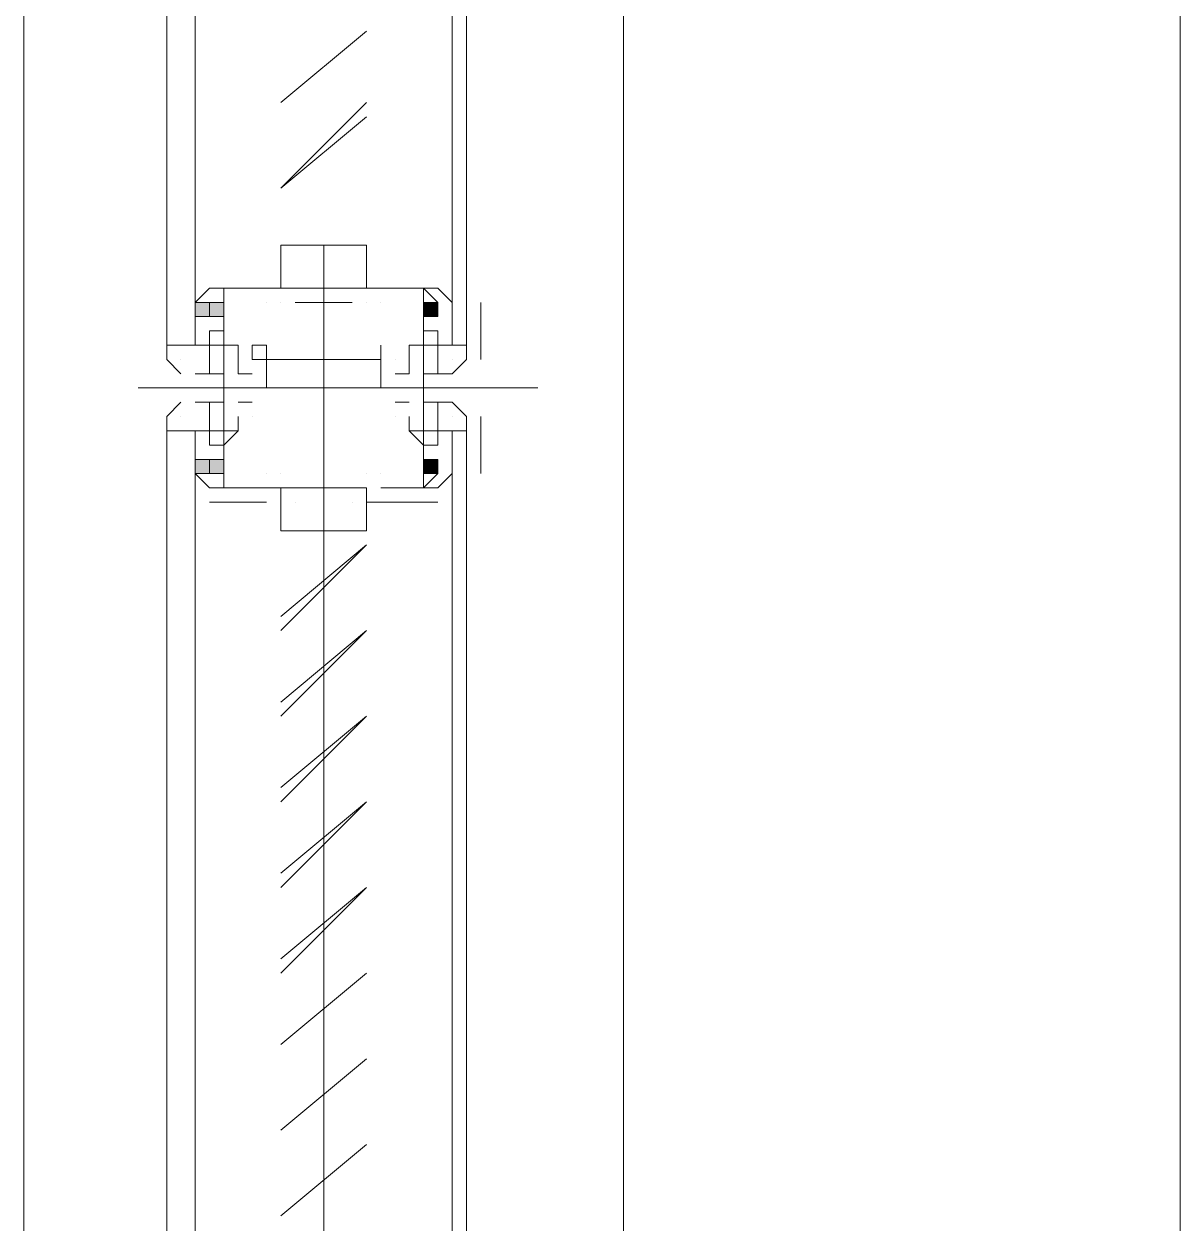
# Model space of a CAD drawing. Header units: millimetres. Extents: x 182 to 575, y -105 to 95.
# Drawn here: x 282.4326 to 282.8183, y 70.7229 to 71.1229 of the extents above; entities that cross this region are included whole.
import ezdxf

# ---------------------------------------------------------------- set-up
doc = ezdxf.new("R2010")
doc.units = ezdxf.units.MM
doc.header["$MEASUREMENT"] = 0
doc.layers.add('PDF_Geometry', color=7, linetype='Continuous')
doc.layers.add('PDF_Solid Fills', color=7, linetype='Continuous')

msp = doc.modelspace()

# ---------------------------------------------------------------- hatches: boundary and pattern name
at = {"layer": 'PDF_Solid Fills', "true_color": 0xdddddd, "transparency": 33554559}
for points in [[(282.48973, 71.02529), (282.49925, 71.02529), (282.49925, 71.03005), (282.48973, 71.03005)], [(282.56592, 71.02529), (282.57068, 71.02529), (282.57068, 71.03005), (282.56592, 71.03005)], [(282.48973, 70.97291), (282.49925, 70.97291), (282.49925, 70.97767), (282.48973, 70.97767)], [(282.56592, 70.97291), (282.57068, 70.97291), (282.57068, 70.97767), (282.56592, 70.97767)]]:
    msp.add_hatch(color=254, dxfattribs=at).paths.add_polyline_path(points)
h = msp.add_hatch(color=254, dxfattribs=at)
h.paths.add_polyline_path([(282.49449, 71.02529), (282.49449, 71.03005), (282.49449, 71.02529)], flags=0)
h.paths.add_polyline_path([(282.49449, 71.02529), (282.49449, 71.03005), (282.49449, 71.02529)], flags=0)
h.paths.add_polyline_path([(282.49449, 71.02529), (282.49449, 71.03005), (282.49449, 71.02529)], flags=0)
h.paths.add_polyline_path([(282.49449, 71.02529), (282.49449, 71.03005), (282.49449, 71.02529)], flags=0)
h = msp.add_hatch(color=254, dxfattribs=at)
h.paths.add_polyline_path([(282.56592, 71.02529), (282.56592, 71.03005), (282.56592, 71.02529)], flags=0)
h.paths.add_polyline_path([(282.56592, 71.02529), (282.56592, 71.02529), (282.56592, 71.02529)], flags=0)
h.paths.add_polyline_path([(282.56592, 71.02529), (282.56592, 71.02529), (282.56592, 71.02529)], flags=0)
h.paths.add_polyline_path([(282.56592, 71.02529), (282.56592, 71.02529), (282.56592, 71.02529)], flags=0)
h.paths.add_polyline_path([(282.56592, 71.02529), (282.56592, 71.02529), (282.56592, 71.02529)], flags=0)
h.paths.add_polyline_path([(282.56592, 71.02529), (282.56592, 71.02529), (282.56592, 71.02529)], flags=0)
h.paths.add_polyline_path([(282.56592, 71.02529), (282.56592, 71.02529), (282.56592, 71.02529)], flags=0)
h.paths.add_polyline_path([(282.56592, 71.02529), (282.56592, 71.02529), (282.56592, 71.02529)], flags=0)
h.paths.add_polyline_path([(282.56592, 71.02529), (282.56592, 71.02529), (282.56592, 71.02529)], flags=0)
h = msp.add_hatch(color=254, dxfattribs=at)
h.paths.add_polyline_path([(282.56592, 71.02529), (282.56592, 71.02529), (282.56592, 71.02529)], flags=0)
h.paths.add_polyline_path([(282.56592, 71.02529), (282.56592, 71.02529), (282.56592, 71.02529)], flags=0)
h.paths.add_polyline_path([(282.56592, 71.02529), (282.56592, 71.03005), (282.56592, 71.02529)], flags=0)
h.paths.add_polyline_path([(282.56592, 71.02529), (282.56592, 71.02529), (282.56592, 71.02529)], flags=0)
h.paths.add_polyline_path([(282.56592, 71.02529), (282.56592, 71.02529), (282.56592, 71.02529)], flags=0)
h = msp.add_hatch(color=254, dxfattribs=at)
h.paths.add_polyline_path([(282.57068, 71.02529), (282.57068, 71.03005), (282.57068, 71.02529)], flags=0)
h.paths.add_polyline_path([(282.57068, 71.02529), (282.57068, 71.03005), (282.57068, 71.02529)], flags=0)
h.paths.add_polyline_path([(282.57068, 71.02529), (282.57068, 71.03005), (282.57068, 71.02529)], flags=0)
h = msp.add_hatch(color=254, dxfattribs=at)
h.paths.add_polyline_path([(282.49449, 70.97291), (282.49449, 70.97767), (282.49449, 70.97291)], flags=0)
h.paths.add_polyline_path([(282.49449, 70.97291), (282.49449, 70.97767), (282.49449, 70.97291)], flags=0)
h.paths.add_polyline_path([(282.49449, 70.97291), (282.49449, 70.97767), (282.49449, 70.97291)], flags=0)
h.paths.add_polyline_path([(282.49449, 70.97291), (282.49449, 70.97767), (282.49449, 70.97291)], flags=0)
h = msp.add_hatch(color=254, dxfattribs=at)
h.paths.add_polyline_path([(282.49925, 70.97291), (282.49925, 70.97291), (282.49925, 70.97291)], flags=0)
h.paths.add_polyline_path([(282.49925, 70.97291), (282.49925, 70.97291), (282.49925, 70.97291)], flags=0)
h.paths.add_polyline_path([(282.49925, 70.97291), (282.49925, 70.97767), (282.49925, 70.97291)], flags=0)
h = msp.add_hatch(color=254, dxfattribs=at)
h.paths.add_polyline_path([(282.56592, 70.97291), (282.56592, 70.97291), (282.56592, 70.97291)], flags=0)
h.paths.add_polyline_path([(282.56592, 70.97291), (282.56592, 70.97291), (282.56592, 70.97291)], flags=0)
h.paths.add_polyline_path([(282.56592, 70.97291), (282.56592, 70.97767), (282.56592, 70.97291)], flags=0)
h.paths.add_polyline_path([(282.56592, 70.97291), (282.56592, 70.97291), (282.56592, 70.97291)], flags=0)
h.paths.add_polyline_path([(282.56592, 70.97291), (282.56592, 70.97291), (282.56592, 70.97291)], flags=0)
h.paths.add_polyline_path([(282.56592, 70.97291), (282.56592, 70.97291), (282.56592, 70.97291)], flags=0)
h.paths.add_polyline_path([(282.56592, 70.97291), (282.56592, 70.97291), (282.56592, 70.97291)], flags=0)
h.paths.add_polyline_path([(282.56592, 70.97291), (282.56592, 70.97291), (282.56592, 70.97291)], flags=0)
h.paths.add_polyline_path([(282.56592, 70.97291), (282.56592, 70.97291), (282.56592, 70.97291)], flags=0)
h.paths.add_polyline_path([(282.56592, 70.97291), (282.56592, 70.97291), (282.56592, 70.97291)], flags=0)
h.paths.add_polyline_path([(282.56592, 70.97291), (282.56592, 70.97291), (282.56592, 70.97291)], flags=0)
h.paths.add_polyline_path([(282.56592, 70.97291), (282.56592, 70.97291), (282.56592, 70.97291)], flags=0)
h.paths.add_polyline_path([(282.56592, 70.97291), (282.56592, 70.97291), (282.56592, 70.97291)], flags=0)
h.paths.add_polyline_path([(282.56592, 70.97291), (282.56592, 70.97291), (282.56592, 70.97291)], flags=0)
h.paths.add_polyline_path([(282.56592, 70.97291), (282.56592, 70.97291), (282.56592, 70.97291)], flags=0)
h.paths.add_polyline_path([(282.56592, 70.97291), (282.56592, 70.97291), (282.56592, 70.97291)], flags=0)
h = msp.add_hatch(color=254, dxfattribs=at)
h.paths.add_polyline_path([(282.57068, 70.97291), (282.57068, 70.97767), (282.57068, 70.97291)], flags=0)
h.paths.add_polyline_path([(282.57068, 70.97291), (282.57068, 70.97767), (282.57068, 70.97291)], flags=0)
h.paths.add_polyline_path([(282.57068, 70.97291), (282.57068, 70.97767), (282.57068, 70.97291)], flags=0)

# ---------------------------------------------------------------- linework, layer by layer
at = {"layer": 'PDF_Geometry', "lineweight": 13}
for points in [[(282.43258, 73.35862), (282.43258, 69.70625)], [(282.63258, 73.35862), (282.63258, 69.70625)], [(282.8183, 73.03482), (282.8183, 73.00625), (282.8183, 69.70625), (282.8183, 69.68244)], [(282.53258, 70.92529), (282.53258, 71.0491)], [(282.47068, 71.00148), (282.60401, 71.00148)], [(282.53258, 69.94434), (282.53258, 70.94434)]]:
    msp.add_lwpolyline(points, dxfattribs=at)
for points in [[(282.4802, 71.01577), (282.48973, 71.01577), (282.48973, 71.61577), (282.4802, 71.61577)], [(282.5802, 71.01577), (282.57544, 71.01577), (282.57544, 71.61577), (282.5802, 71.61577)], [(282.4802, 70.9872), (282.48973, 70.9872), (282.48973, 70.3872), (282.4802, 70.3872)], [(282.5802, 70.9872), (282.57544, 70.9872), (282.57544, 70.3872), (282.5802, 70.3872)]]:
    msp.add_lwpolyline(points, close=True, dxfattribs=at)
at = {"layer": 'PDF_Geometry', "lineweight": 20}
for points in [[(282.54687, 71.12053), (282.5183, 71.09672)], [(282.54687, 71.03482), (282.54687, 71.0491), (282.5183, 71.0491), (282.5183, 71.03482)], [(282.56592, 71.03005), (282.56592, 71.02053), (282.56592, 71.02529), (282.56592, 71.03005), (282.57068, 71.03005), (282.57068, 71.02529), (282.57068, 71.03005), (282.57068, 71.02529), (282.57068, 71.03005), (282.57068, 71.02529), (282.57068, 71.03005), (282.57068, 71.02529), (282.56592, 71.02529), (282.56592, 71.03005), (282.56592, 71.02529)], [(282.48973, 70.97767), (282.48973, 70.97291), (282.49925, 70.97291), (282.49925, 70.97767)], [(282.57068, 70.97291), (282.56592, 70.97291), (282.56592, 70.97767), (282.57068, 70.97767), (282.57068, 70.97291), (282.57068, 70.97767), (282.57068, 70.97291), (282.57068, 70.97767), (282.57068, 70.97291), (282.57068, 70.97767)], [(282.56592, 70.97767), (282.56592, 70.97291), (282.56592, 70.97767), (282.56592, 70.97291)], [(282.54687, 70.96815), (282.54687, 70.95386), (282.5183, 70.95386), (282.5183, 70.96815)], [(282.54687, 70.80624), (282.5183, 70.78243)], [(282.54687, 70.77767), (282.5183, 70.75386)], [(282.54687, 70.7491), (282.5183, 70.72529)]]:
    msp.add_lwpolyline(points, close=True, dxfattribs=at)
for points in [[(282.54687, 71.09672), (282.5183, 71.06815), (282.54687, 71.09196)], [(282.5183, 71.03482), (282.5183, 71.03482)], [(282.54687, 71.03482), (282.54687, 71.03482)], [(282.49925, 71.03005), (282.49925, 71.02053), (282.49925, 71.02529), (282.49925, 71.03005), (282.48973, 71.03005), (282.48973, 71.02529), (282.49925, 71.02529)], [(282.48973, 71.03005), (282.48973, 71.03005)], [(282.49449, 71.02529), (282.49449, 71.03005), (282.49449, 71.02529), (282.49449, 71.03005), (282.49449, 71.02529), (282.49449, 71.03005), (282.49449, 71.02529), (282.49449, 71.03005)], [(282.49925, 71.02529), (282.49925, 71.03005), (282.49925, 71.02529)], [(282.48973, 71.01577), (282.48973, 71.01577)], [(282.49449, 70.97767), (282.49449, 70.97291), (282.49449, 70.97767), (282.49449, 70.97291), (282.49449, 70.97767), (282.49449, 70.97291), (282.49449, 70.97767), (282.49449, 70.97291)], [(282.49925, 70.97291), (282.49925, 70.97767)], [(282.49925, 70.97767), (282.49925, 70.97291), (282.49925, 70.97767)], [(282.48973, 70.97291), (282.48973, 70.97291)], [(282.5183, 70.96815), (282.5183, 70.96815)], [(282.5183, 70.92053), (282.54687, 70.9491), (282.5183, 70.92529)], [(282.5183, 70.89196), (282.54687, 70.92053), (282.5183, 70.89672)], [(282.5183, 70.86339), (282.54687, 70.89196), (282.5183, 70.86815)], [(282.5183, 70.83481), (282.54687, 70.86339), (282.5183, 70.83958)], [(282.5183, 70.80624), (282.54687, 70.83481), (282.5183, 70.811)]]:
    msp.add_lwpolyline(points, dxfattribs=at)
at = {"layer": 'PDF_Geometry', "color": 8, "lineweight": 13, "true_color": 0x808080}
for points in [[(282.4802, 71.01101), (282.4802, 71.03005), (282.4802, 71.01577), (282.48973, 71.01577), (282.48973, 71.03005), (282.49449, 71.03482), (282.49925, 71.03482), (282.51353, 71.03482), (282.5183, 71.03482), (282.52306, 71.03482), (282.5183, 71.03482)], [(282.51353, 71.03482), (282.49449, 71.03482), (282.48973, 71.03005)], [(282.49925, 71.03005), (282.49925, 71.03482), (282.49925, 71.03005)], [(282.51353, 71.03482), (282.51353, 71.03482)], [(282.51353, 71.03482), (282.51353, 71.03482)], [(282.51353, 71.03482), (282.51353, 71.03482)], [(282.51353, 71.03482), (282.51353, 71.03482)], [(282.5183, 71.03482), (282.5183, 71.03482)], [(282.5183, 71.03482), (282.5183, 71.03482)], [(282.5183, 71.03482), (282.5183, 71.03482)], [(282.54211, 71.03005), (282.53258, 71.03005), (282.53258, 71.03482), (282.53258, 71.03005), (282.53258, 71.03482), (282.53258, 71.03005), (282.52306, 71.03005)], [(282.52306, 71.03482), (282.53258, 71.03482), (282.54211, 71.03482), (282.54687, 71.03482), (282.57068, 71.03482)], [(282.54211, 71.03482), (282.54687, 71.03482)], [(282.54687, 71.03482), (282.54687, 71.03482)], [(282.55163, 71.03482), (282.55163, 71.03482)], [(282.5802, 71.03005), (282.5802, 71.01577), (282.57544, 71.01577), (282.57544, 71.03005), (282.57068, 71.03482), (282.56592, 71.03482), (282.55163, 71.03482)], [(282.56592, 71.03005), (282.56592, 71.03482), (282.56592, 71.03005)], [(282.57068, 71.03005), (282.56592, 71.03482)], [(282.48973, 71.03005), (282.48973, 71.03005)], [(282.49925, 71.03005), (282.49925, 71.03005)], [(282.51353, 71.03005), (282.51353, 71.03005)], [(282.5183, 71.03005), (282.5183, 71.03005)], [(282.54687, 71.03005), (282.54687, 71.03005)], [(282.55163, 71.03005), (282.55163, 71.03005)], [(282.57544, 71.03005), (282.57544, 71.03005)], [(282.58497, 71.01101), (282.58497, 71.03005)], [(282.48973, 71.02529), (282.48973, 71.02529)], [(282.49925, 71.02529), (282.49925, 71.02529)], [(282.57544, 71.02529), (282.57544, 71.02529)], [(282.48973, 71.02053), (282.48973, 71.01577), (282.49449, 71.01577), (282.49449, 71.02053), (282.49925, 71.02053), (282.49925, 71.01577), (282.49449, 71.01577), (282.49449, 71.00624), (282.49925, 71.00624), (282.48973, 71.00624), (282.49449, 71.00624), (282.49449, 71.01577), (282.48973, 71.01577), (282.4802, 71.01577), (282.4802, 71.01101), (282.48496, 71.00624)], [(282.57544, 71.02053), (282.57544, 71.01577), (282.57068, 71.01577), (282.57068, 71.02053), (282.56592, 71.02053), (282.56592, 71.01577), (282.57068, 71.01577), (282.57068, 71.00624), (282.56592, 71.00624), (282.57544, 71.00624), (282.5802, 71.01101), (282.5802, 71.01577), (282.57068, 71.01577), (282.57068, 71.00624), (282.57544, 71.00624)], [(282.50401, 71.00624), (282.50401, 71.01577), (282.49925, 71.01577), (282.49925, 70.9872), (282.50401, 70.9872), (282.50401, 70.99196), (282.50401, 70.9872), (282.49925, 70.98244), (282.49925, 70.97767), (282.49925, 70.98244)], [(282.50401, 71.01577), (282.49925, 71.01577), (282.49925, 71.00148), (282.51353, 71.00148), (282.51353, 71.01101), (282.50877, 71.01101), (282.50877, 71.01577), (282.51353, 71.01577), (282.51353, 71.01101), (282.53258, 71.01101), (282.51353, 71.01101), (282.51353, 71.00148), (282.49925, 71.00148), (282.49925, 70.9872), (282.50401, 70.9872)], [(282.50401, 71.01101), (282.50401, 71.01577), (282.49925, 71.01577)], [(282.56115, 71.01101), (282.56115, 71.01577), (282.56592, 71.01577), (282.56115, 71.01577), (282.56115, 71.00624), (282.55639, 71.00624)], [(282.48496, 71.01101), (282.48496, 71.01101)], [(282.50401, 71.01101), (282.50401, 71.01101)], [(282.50877, 71.01101), (282.50877, 71.01101)], [(282.55639, 71.01101), (282.55639, 71.01101)], [(282.56115, 71.01101), (282.56115, 71.01101)], [(282.57544, 71.01101), (282.57544, 71.01101)], [(282.50401, 71.00624), (282.50877, 71.00624), (282.50401, 71.00624)], [(282.48973, 70.97767), (282.48973, 70.9872), (282.49449, 70.9872), (282.49449, 70.98244), (282.49925, 70.98244), (282.49925, 70.9872), (282.49449, 70.9872), (282.49449, 70.99672), (282.49925, 70.99672), (282.48973, 70.99672), (282.49449, 70.99672), (282.49449, 70.9872), (282.48973, 70.9872), (282.4802, 70.9872), (282.4802, 70.99196), (282.48496, 70.99672)], [(282.50401, 70.99672), (282.50877, 70.99672), (282.50401, 70.99672)], [(282.56115, 70.99672), (282.55639, 70.99672)], [(282.57544, 70.97767), (282.57544, 70.9872), (282.57068, 70.9872), (282.57068, 70.98244), (282.56592, 70.98244), (282.56592, 70.9872), (282.57068, 70.9872), (282.57068, 70.99672), (282.56592, 70.99672), (282.57544, 70.99672), (282.5802, 70.99196), (282.5802, 70.9872), (282.57068, 70.9872), (282.57068, 70.99672), (282.57544, 70.99672)], [(282.4802, 70.99196), (282.4802, 70.97291), (282.4802, 70.9872), (282.48973, 70.9872), (282.48973, 70.97291), (282.49449, 70.96815), (282.49925, 70.96815), (282.51353, 70.96815), (282.5183, 70.96815)], [(282.48496, 70.99196), (282.48496, 70.99196)], [(282.50877, 70.99196), (282.50877, 70.99196)], [(282.55639, 70.99196), (282.55639, 70.99196)], [(282.56592, 70.9872), (282.56115, 70.9872), (282.56115, 70.99196), (282.56115, 70.9872), (282.56592, 70.98244), (282.56592, 70.97767), (282.56592, 70.98244)], [(282.57544, 70.99196), (282.57544, 70.99196)], [(282.58497, 70.99196), (282.58497, 70.97291)], [(282.48973, 70.9872), (282.48973, 70.9872)], [(282.5802, 70.97291), (282.5802, 70.9872), (282.57544, 70.9872), (282.57544, 70.97291), (282.57068, 70.96815), (282.56592, 70.96815), (282.55163, 70.96815)], [(282.48973, 70.97767), (282.48973, 70.97767)], [(282.57544, 70.97767), (282.57544, 70.97767)], [(282.48973, 70.97291), (282.48973, 70.97291)], [(282.48973, 70.97291), (282.49449, 70.96815)], [(282.49925, 70.97291), (282.49925, 70.96815), (282.49925, 70.97291)], [(282.51353, 70.97291), (282.51353, 70.97291)], [(282.5183, 70.97291), (282.5183, 70.97291)], [(282.54687, 70.97291), (282.54687, 70.97291)], [(282.55163, 70.97291), (282.55163, 70.97291)], [(282.56592, 70.97291), (282.56592, 70.96815), (282.56592, 70.97291)], [(282.56592, 70.96815), (282.57068, 70.97291)], [(282.57544, 70.97291), (282.57544, 70.97291)], [(282.51353, 70.96815), (282.51353, 70.96815)], [(282.51353, 70.96815), (282.51353, 70.96815)], [(282.51353, 70.96815), (282.51353, 70.96815)], [(282.51353, 70.96815), (282.51353, 70.96815)], [(282.5183, 70.96815), (282.5183, 70.96815)], [(282.5183, 70.96815), (282.5183, 70.96815)], [(282.5183, 70.96815), (282.5183, 70.96815)], [(282.5183, 70.96815), (282.5183, 70.96815)], [(282.5183, 70.96815), (282.5183, 70.96815)], [(282.54687, 70.96815), (282.54211, 70.96815)], [(282.54687, 70.96815), (282.54211, 70.96815)], [(282.54687, 70.96815), (282.54687, 70.96815)], [(282.55163, 70.96815), (282.55163, 70.96815)], [(282.49449, 70.96339), (282.51353, 70.96339)], [(282.52306, 70.96339), (282.52306, 70.96339)], [(282.54211, 70.96339), (282.54211, 70.96339)], [(282.57068, 70.96339), (282.54687, 70.96339)]]:
    msp.add_lwpolyline(points, dxfattribs=at)
for points in [[(282.54211, 71.03482), (282.54687, 71.03482)], [(282.49925, 71.02529), (282.49925, 71.02053)], [(282.56592, 71.02529), (282.56592, 71.02053)], [(282.53258, 71.01101), (282.55163, 71.01101), (282.55163, 71.01577), (282.55163, 71.01101), (282.55163, 71.00148), (282.56592, 71.00148), (282.56592, 71.01577), (282.56115, 71.01577), (282.56592, 71.01577), (282.56592, 70.9872), (282.56115, 70.9872), (282.56592, 70.9872), (282.56592, 71.00148), (282.55163, 71.00148), (282.55163, 71.01101)], [(282.54211, 70.96815), (282.53258, 70.96815), (282.52306, 70.96815), (282.5183, 70.96815), (282.52306, 70.96815), (282.53258, 70.96815), (282.53258, 70.97291), (282.53258, 70.96815), (282.53258, 70.97291), (282.53258, 70.96815), (282.53258, 70.97291), (282.53258, 70.96815)], [(282.54687, 70.96815), (282.54211, 70.96815)]]:
    msp.add_lwpolyline(points, close=True, dxfattribs=at)
at = {"layer": 'PDF_Geometry', "color": 254, "lineweight": 13, "true_color": 0xdddddd}
for points in [[(282.49925, 71.03005), (282.49925, 71.03005), (282.49925, 71.03005)], [(282.49925, 71.03005), (282.49925, 71.03005), (282.49925, 71.03005)], [(282.49925, 71.03005), (282.49925, 71.03005), (282.49925, 71.03005)], [(282.49925, 71.03005), (282.49925, 71.03005), (282.49925, 71.03005)], [(282.49925, 71.03005), (282.49925, 71.03005), (282.49925, 71.03005)], [(282.49925, 71.03005), (282.49925, 71.03005), (282.49925, 71.03005)], [(282.49925, 71.03005), (282.49925, 71.03005), (282.49925, 71.03005)], [(282.49925, 71.03005), (282.49925, 71.03005), (282.49925, 71.03005)], [(282.49925, 71.03005), (282.49925, 71.03005), (282.49925, 71.03005)], [(282.49925, 71.02529), (282.49925, 71.03005), (282.49925, 71.02529)], [(282.49925, 71.02529), (282.49925, 71.03005), (282.49925, 71.02529)], [(282.56592, 71.03005), (282.56592, 71.03005), (282.56592, 71.03005)], [(282.56592, 71.03005), (282.56592, 71.03005), (282.56592, 71.03005)], [(282.56592, 71.03005), (282.56592, 71.03005), (282.56592, 71.03005)], [(282.56592, 71.03005), (282.56592, 71.03005), (282.56592, 71.03005)], [(282.56592, 71.03005), (282.56592, 71.03005), (282.56592, 71.03005)], [(282.56592, 71.03005), (282.56592, 71.03005), (282.56592, 71.03005)], [(282.56592, 71.03005), (282.56592, 71.03005), (282.56592, 71.03005)], [(282.56592, 71.03005), (282.56592, 71.03005), (282.56592, 71.03005)], [(282.56592, 71.03005), (282.56592, 71.03005), (282.56592, 71.03005)], [(282.56592, 71.03005), (282.56592, 71.03005), (282.56592, 71.03005)], [(282.56592, 71.03005), (282.56592, 71.03005), (282.56592, 71.03005)], [(282.49449, 71.02529), (282.49449, 71.02529), (282.49449, 71.02529)], [(282.49449, 71.02529), (282.49449, 71.02529), (282.49449, 71.02529)], [(282.49449, 71.02529), (282.49449, 71.02529), (282.49449, 71.02529)], [(282.49449, 71.02529), (282.49449, 71.02529), (282.49449, 71.02529)], [(282.49449, 71.02529), (282.49449, 71.02529), (282.49449, 71.02529)], [(282.49449, 71.02529), (282.49449, 71.02529), (282.49449, 71.02529)], [(282.49449, 71.02529), (282.49449, 71.02529), (282.49449, 71.02529)], [(282.49449, 71.02529), (282.49449, 71.02529), (282.49449, 71.02529)], [(282.49449, 71.02529), (282.49449, 71.02529), (282.49449, 71.02529)], [(282.49449, 71.02529), (282.49449, 71.02529), (282.49449, 71.02529)], [(282.49449, 71.02529), (282.49449, 71.02529), (282.49449, 71.02529)], [(282.49449, 71.02529), (282.49449, 71.02529), (282.49449, 71.02529)], [(282.49449, 71.02529), (282.49449, 71.02529), (282.49449, 71.02529)], [(282.49449, 71.02529), (282.49449, 71.02529), (282.49449, 71.02529)], [(282.49449, 71.02529), (282.49449, 71.02529), (282.49449, 71.02529)], [(282.49449, 71.02529), (282.49449, 71.02529), (282.49449, 71.02529)], [(282.49449, 71.02529), (282.49449, 71.02529), (282.49449, 71.02529)], [(282.49449, 71.02529), (282.49449, 71.02529), (282.49449, 71.02529)], [(282.49449, 71.02529), (282.49449, 71.02529), (282.49449, 71.02529)], [(282.49449, 71.02529), (282.49449, 71.02529), (282.49449, 71.02529)], [(282.49449, 71.02529), (282.49449, 71.02529), (282.49449, 71.02529)], [(282.49449, 71.02529), (282.49449, 71.02529), (282.49449, 71.02529)], [(282.49449, 71.02529), (282.49449, 71.02529), (282.49449, 71.02529)], [(282.49449, 71.02529), (282.49449, 71.02529), (282.49449, 71.02529)], [(282.49925, 71.02529), (282.49925, 71.02529), (282.49925, 71.02529)], [(282.49925, 71.02529), (282.49925, 71.02529), (282.49925, 71.02529)], [(282.49925, 71.02529), (282.49925, 71.02529), (282.49925, 71.02529)], [(282.49925, 71.02529), (282.49925, 71.02529), (282.49925, 71.02529)], [(282.49925, 71.02529), (282.49925, 71.02529), (282.49925, 71.02529)], [(282.49925, 71.02529), (282.49925, 71.02529), (282.49925, 71.02529)], [(282.49925, 71.02529), (282.49925, 71.02529), (282.49925, 71.02529)], [(282.49925, 71.02529), (282.49925, 71.02529), (282.49925, 71.02529)], [(282.49925, 71.02529), (282.49925, 71.02529), (282.49925, 71.02529)], [(282.49925, 71.02529), (282.49925, 71.02529), (282.49925, 71.02529)], [(282.49925, 71.02529), (282.49925, 71.02529), (282.49925, 71.02529)], [(282.49925, 71.02529), (282.49925, 71.02529), (282.49925, 71.02529)], [(282.49925, 71.02529), (282.49925, 71.02529), (282.49925, 71.02529)], [(282.49925, 71.02529), (282.49925, 71.02529), (282.49925, 71.02529)], [(282.49925, 71.02529), (282.49925, 71.02529), (282.49925, 71.02529)], [(282.49925, 71.02529), (282.49925, 71.02529), (282.49925, 71.02529)], [(282.49925, 71.02529), (282.49925, 71.02529), (282.49925, 71.02529)], [(282.49925, 71.02529), (282.49925, 71.02529), (282.49925, 71.02529)], [(282.49925, 71.02529), (282.49925, 71.02529), (282.49925, 71.02529)], [(282.49925, 71.02529), (282.49925, 71.02529), (282.49925, 71.02529)], [(282.49925, 71.02529), (282.49925, 71.02529), (282.49925, 71.02529)], [(282.49925, 71.02529), (282.49925, 71.02529), (282.49925, 71.02529)], [(282.56592, 71.02529), (282.56592, 71.02529), (282.56592, 71.02529)], [(282.56592, 71.02529), (282.56592, 71.02529), (282.56592, 71.02529)], [(282.56592, 71.02529), (282.56592, 71.02529), (282.56592, 71.02529)], [(282.56592, 71.02529), (282.56592, 71.02529), (282.56592, 71.02529)], [(282.56592, 71.02529), (282.56592, 71.02529), (282.56592, 71.02529)], [(282.56592, 71.02529), (282.56592, 71.02529), (282.56592, 71.02529)], [(282.56592, 71.02529), (282.56592, 71.02529), (282.56592, 71.02529)], [(282.56592, 71.02529), (282.56592, 71.02529), (282.56592, 71.02529)], [(282.56592, 71.02529), (282.56592, 71.02529), (282.56592, 71.02529)], [(282.56592, 71.02529), (282.56592, 71.02529), (282.56592, 71.02529)], [(282.56592, 71.02529), (282.56592, 71.02529), (282.56592, 71.02529)], [(282.56592, 71.02529), (282.56592, 71.02529), (282.56592, 71.02529)], [(282.57068, 71.02529), (282.57068, 71.02529), (282.57068, 71.02529)], [(282.57068, 71.02529), (282.57068, 71.02529), (282.57068, 71.02529)], [(282.57068, 71.02529), (282.57068, 71.02529), (282.57068, 71.02529)], [(282.57068, 71.02529), (282.57068, 71.02529), (282.57068, 71.02529)], [(282.57068, 71.02529), (282.57068, 71.02529), (282.57068, 71.02529)], [(282.57068, 71.02529), (282.57068, 71.02529), (282.57068, 71.02529)], [(282.57068, 71.02529), (282.57068, 71.02529), (282.57068, 71.02529)], [(282.57068, 71.02529), (282.57068, 71.02529), (282.57068, 71.02529)], [(282.57068, 71.02529), (282.57068, 71.02529), (282.57068, 71.02529)], [(282.57068, 71.02529), (282.57068, 71.02529), (282.57068, 71.02529)], [(282.57068, 71.02529), (282.57068, 71.02529), (282.57068, 71.02529)], [(282.57068, 71.02529), (282.57068, 71.02529), (282.57068, 71.02529)], [(282.57068, 71.02529), (282.57068, 71.02529), (282.57068, 71.02529)], [(282.57068, 71.02529), (282.57068, 71.02529), (282.57068, 71.02529)], [(282.57068, 71.02529), (282.57068, 71.02529), (282.57068, 71.02529)], [(282.57068, 71.02529), (282.57068, 71.02529), (282.57068, 71.02529)], [(282.49925, 71.02053), (282.49925, 71.02053), (282.49925, 71.02053)], [(282.49925, 71.02053), (282.49925, 71.02053), (282.49925, 71.02053)], [(282.49925, 71.02053), (282.49925, 71.02053), (282.49925, 71.02053)], [(282.49925, 71.02053), (282.49925, 71.02053), (282.49925, 71.02053)], [(282.49925, 71.02053), (282.49925, 71.02053), (282.49925, 71.02053)], [(282.56592, 71.02053), (282.56592, 71.02053), (282.56592, 71.02053)], [(282.56592, 71.02053), (282.56592, 71.02053), (282.56592, 71.02053)], [(282.56592, 71.02053), (282.56592, 71.02053), (282.56592, 71.02053)], [(282.56592, 71.02053), (282.56592, 71.02053), (282.56592, 71.02053)], [(282.56592, 71.02053), (282.56592, 71.02053), (282.56592, 71.02053)], [(282.49449, 70.97767), (282.49449, 70.97767), (282.49449, 70.97767)], [(282.49449, 70.97767), (282.49449, 70.97767), (282.49449, 70.97767)], [(282.49449, 70.97767), (282.49449, 70.97767), (282.49449, 70.97767)], [(282.49449, 70.97767), (282.49449, 70.97767), (282.49449, 70.97767)], [(282.49449, 70.97767), (282.49449, 70.97767), (282.49449, 70.97767)], [(282.49449, 70.97767), (282.49449, 70.97767), (282.49449, 70.97767)], [(282.49449, 70.97767), (282.49449, 70.97767), (282.49449, 70.97767)], [(282.49449, 70.97767), (282.49449, 70.97767), (282.49449, 70.97767)], [(282.49449, 70.97767), (282.49449, 70.97767), (282.49449, 70.97767)], [(282.49449, 70.97767), (282.49449, 70.97767), (282.49449, 70.97767)], [(282.49449, 70.97767), (282.49449, 70.97767), (282.49449, 70.97767)], [(282.49449, 70.97767), (282.49449, 70.97767), (282.49449, 70.97767)], [(282.49925, 70.97767), (282.49925, 70.97767), (282.49925, 70.97767)], [(282.49925, 70.97767), (282.49925, 70.97767), (282.49925, 70.97767)], [(282.49925, 70.97767), (282.49925, 70.97767), (282.49925, 70.97767)], [(282.49925, 70.97767), (282.49925, 70.97767), (282.49925, 70.97767)], [(282.49925, 70.97767), (282.49925, 70.97767), (282.49925, 70.97767)], [(282.49925, 70.97767), (282.49925, 70.97767), (282.49925, 70.97767)], [(282.49925, 70.97767), (282.49925, 70.97767), (282.49925, 70.97767)], [(282.49925, 70.97767), (282.49925, 70.97767), (282.49925, 70.97767)], [(282.49925, 70.97767), (282.49925, 70.97767), (282.49925, 70.97767)], [(282.49925, 70.97767), (282.49925, 70.97767), (282.49925, 70.97767)], [(282.49925, 70.97767), (282.49925, 70.97767), (282.49925, 70.97767)], [(282.49925, 70.97767), (282.49925, 70.97767), (282.49925, 70.97767)], [(282.49925, 70.97767), (282.49925, 70.97767), (282.49925, 70.97767)], [(282.49925, 70.97767), (282.49925, 70.97767), (282.49925, 70.97767)], [(282.49925, 70.97767), (282.49925, 70.97767), (282.49925, 70.97767)], [(282.49925, 70.97767), (282.49925, 70.97767), (282.49925, 70.97767)], [(282.49925, 70.97767), (282.49925, 70.97767), (282.49925, 70.97767)], [(282.49925, 70.97767), (282.49925, 70.97767), (282.49925, 70.97767)], [(282.49925, 70.97767), (282.49925, 70.97767), (282.49925, 70.97767)], [(282.49925, 70.97767), (282.49925, 70.97767), (282.49925, 70.97767)], [(282.49925, 70.97767), (282.49925, 70.97767), (282.49925, 70.97767)], [(282.56592, 70.97767), (282.56592, 70.97767), (282.56592, 70.97767)], [(282.56592, 70.97767), (282.56592, 70.97767), (282.56592, 70.97767)], [(282.56592, 70.97767), (282.56592, 70.97767), (282.56592, 70.97767)], [(282.56592, 70.97767), (282.56592, 70.97767), (282.56592, 70.97767)], [(282.56592, 70.97767), (282.56592, 70.97767), (282.56592, 70.97767)], [(282.56592, 70.97767), (282.56592, 70.97767), (282.56592, 70.97767)], [(282.56592, 70.97767), (282.56592, 70.97767), (282.56592, 70.97767)], [(282.56592, 70.97767), (282.56592, 70.97767), (282.56592, 70.97767)], [(282.56592, 70.97767), (282.56592, 70.97767), (282.56592, 70.97767)], [(282.56592, 70.97767), (282.56592, 70.97767), (282.56592, 70.97767)], [(282.56592, 70.97767), (282.56592, 70.97767), (282.56592, 70.97767)], [(282.56592, 70.97767), (282.56592, 70.97767), (282.56592, 70.97767)], [(282.56592, 70.97767), (282.56592, 70.97767), (282.56592, 70.97767)], [(282.56592, 70.97767), (282.56592, 70.97767), (282.56592, 70.97767)], [(282.56592, 70.97767), (282.56592, 70.97767), (282.56592, 70.97767)], [(282.56592, 70.97767), (282.56592, 70.97767), (282.56592, 70.97767)], [(282.56592, 70.97767), (282.56592, 70.97767), (282.56592, 70.97767)], [(282.56592, 70.97767), (282.56592, 70.97767), (282.56592, 70.97767)], [(282.56592, 70.97767), (282.56592, 70.97767), (282.56592, 70.97767)], [(282.56592, 70.97767), (282.56592, 70.97767), (282.56592, 70.97767)], [(282.56592, 70.97767), (282.56592, 70.97767), (282.56592, 70.97767)], [(282.56592, 70.97767), (282.56592, 70.97767), (282.56592, 70.97767)], [(282.56592, 70.97767), (282.56592, 70.97767), (282.56592, 70.97767)], [(282.56592, 70.97767), (282.56592, 70.97767), (282.56592, 70.97767)], [(282.56592, 70.97767), (282.56592, 70.97767), (282.56592, 70.97767)], [(282.57068, 70.97767), (282.57068, 70.97767), (282.57068, 70.97767)], [(282.57068, 70.97767), (282.57068, 70.97767), (282.57068, 70.97767)], [(282.57068, 70.97767), (282.57068, 70.97767), (282.57068, 70.97767)], [(282.57068, 70.97767), (282.57068, 70.97767), (282.57068, 70.97767)], [(282.57068, 70.97767), (282.57068, 70.97767), (282.57068, 70.97767)], [(282.57068, 70.97767), (282.57068, 70.97767), (282.57068, 70.97767)], [(282.49449, 70.97291), (282.49449, 70.97291), (282.49449, 70.97291)], [(282.49449, 70.97291), (282.49449, 70.97291), (282.49449, 70.97291)], [(282.49449, 70.97291), (282.49449, 70.97291), (282.49449, 70.97291)], [(282.49449, 70.97291), (282.49449, 70.97291), (282.49449, 70.97291)], [(282.49449, 70.97291), (282.49449, 70.97291), (282.49449, 70.97291)], [(282.49449, 70.97291), (282.49449, 70.97291), (282.49449, 70.97291)], [(282.49449, 70.97291), (282.49449, 70.97291), (282.49449, 70.97291)], [(282.49449, 70.97291), (282.49449, 70.97291), (282.49449, 70.97291)], [(282.49449, 70.97291), (282.49449, 70.97291), (282.49449, 70.97291)], [(282.49449, 70.97291), (282.49449, 70.97291), (282.49449, 70.97291)], [(282.49449, 70.97291), (282.49449, 70.97291), (282.49449, 70.97291)], [(282.49449, 70.97291), (282.49449, 70.97291), (282.49449, 70.97291)], [(282.49925, 70.97291), (282.49925, 70.97291), (282.49925, 70.97291)], [(282.49925, 70.97291), (282.49925, 70.97291), (282.49925, 70.97291)], [(282.49925, 70.97291), (282.49925, 70.97291), (282.49925, 70.97291)], [(282.49925, 70.97291), (282.49925, 70.97291), (282.49925, 70.97291)], [(282.49925, 70.97291), (282.49925, 70.97291), (282.49925, 70.97291)], [(282.49925, 70.97291), (282.49925, 70.97291), (282.49925, 70.97291)], [(282.49925, 70.97291), (282.49925, 70.97291), (282.49925, 70.97291)], [(282.49925, 70.97291), (282.49925, 70.97291), (282.49925, 70.97291)], [(282.49925, 70.97291), (282.49925, 70.97291), (282.49925, 70.97291)], [(282.49925, 70.97291), (282.49925, 70.97291), (282.49925, 70.97291)], [(282.49925, 70.97291), (282.49925, 70.97291), (282.49925, 70.97291)], [(282.49925, 70.97291), (282.49925, 70.97291), (282.49925, 70.97291)], [(282.49925, 70.97291), (282.49925, 70.97291), (282.49925, 70.97291)], [(282.49925, 70.97291), (282.49925, 70.97291), (282.49925, 70.97291)], [(282.49925, 70.97291), (282.49925, 70.97291), (282.49925, 70.97291)], [(282.56592, 70.97291), (282.56592, 70.97291), (282.56592, 70.97291)], [(282.56592, 70.97291), (282.56592, 70.97291), (282.56592, 70.97291)], [(282.57068, 70.97291), (282.57068, 70.97291), (282.57068, 70.97291)], [(282.57068, 70.97291), (282.57068, 70.97291), (282.57068, 70.97291)], [(282.57068, 70.97291), (282.57068, 70.97291), (282.57068, 70.97291)], [(282.57068, 70.97291), (282.57068, 70.97291), (282.57068, 70.97291)], [(282.57068, 70.97291), (282.57068, 70.97291), (282.57068, 70.97291)], [(282.57068, 70.97291), (282.57068, 70.97291), (282.57068, 70.97291)], [(282.57068, 70.97291), (282.57068, 70.97291), (282.57068, 70.97291)], [(282.57068, 70.97291), (282.57068, 70.97291), (282.57068, 70.97291)], [(282.57068, 70.97291), (282.57068, 70.97291), (282.57068, 70.97291)], [(282.57068, 70.97291), (282.57068, 70.97291), (282.57068, 70.97291)]]:
    msp.add_lwpolyline(points, dxfattribs=at)

doc.saveas('drawing.dxf')
